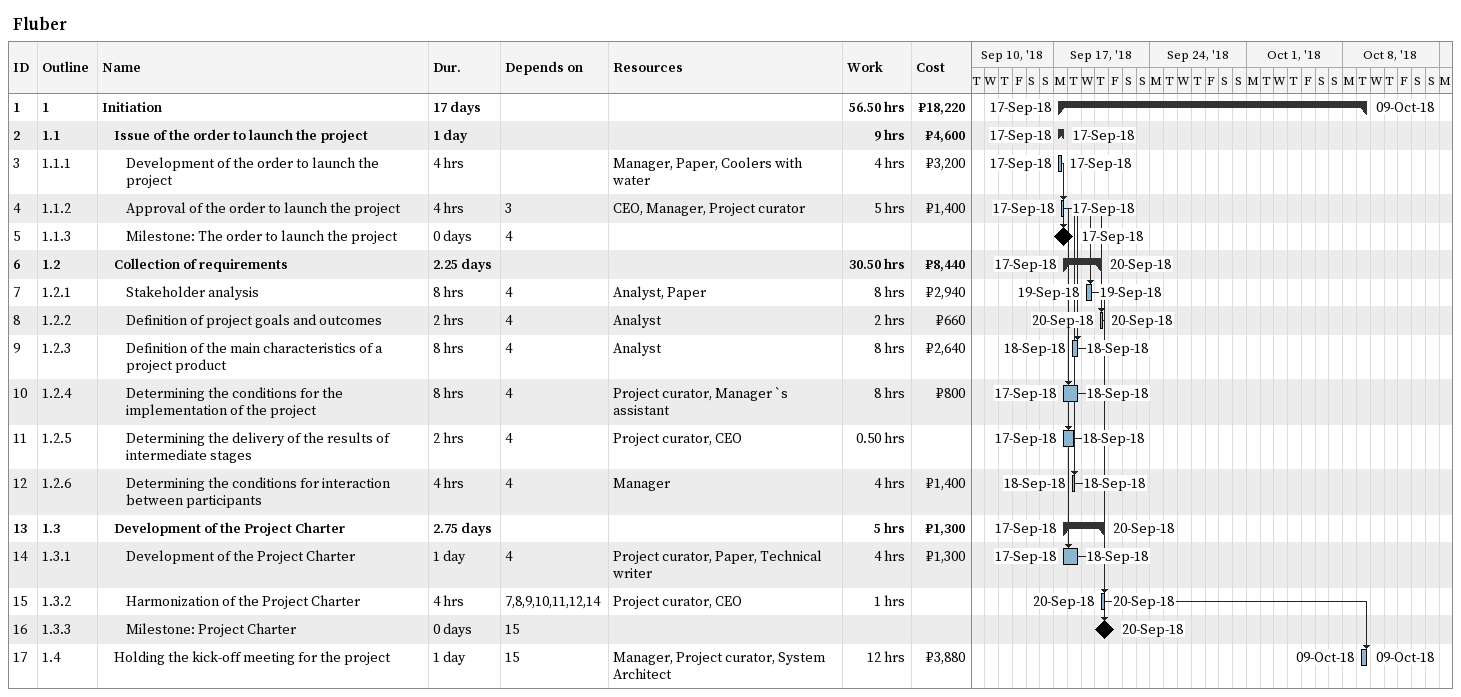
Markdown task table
Fluber

| ID | WBS | Task | Duration | Start | Finish | Predecessors | Resources | Work (h) | Cost (₽) |
|---|---|---|---|---|---|---|---|---|---|
| 1 | 1 | **Initiation** | 17d | 2018-09-17 | 2018-10-09 |  |  | 56.50 | 18220 |
| 2 | 1.1 | **Issue of the order to launch the project** | 1d | 2018-09-17 | 2018-09-17 |  |  | 9 | 4600 |
| 3 | 1.1.1 | Development of the order to launch the project | 4h | 2018-09-17 | 2018-09-17 |  | Manager, Paper, Coolers with water | 4 | 3200 |
| 4 | 1.1.2 | Approval of the order to launch the project | 4h | 2018-09-17 | 2018-09-17 | 3 | CEO, Manager, Project curator | 5 | 1400 |
| 5 | 1.1.3 | Milestone: The order to launch the project | 0d | 2018-09-17 | 2018-09-17 | 4 |  |  |  |
| 6 | 1.2 | **Collection of requirements** | 2.25d | 2018-09-17 | 2018-09-20 |  |  | 30.50 | 8440 |
| 7 | 1.2.1 | Stakeholder analysis | 8h | 2018-09-19 | 2018-09-19 | 4 | Analyst, Paper | 8 | 2940 |
| 8 | 1.2.2 | Definition of project goals and outcomes | 2h | 2018-09-20 | 2018-09-20 | 4 | Analyst | 2 | 660 |
| 9 | 1.2.3 | Definition of the main characteristics of a project product | 8h | 2018-09-18 | 2018-09-18 | 4 | Analyst | 8 | 2640 |
| 10 | 1.2.4 | Determining the conditions for the implementation of the project | 8h | 2018-09-17 | 2018-09-18 | 4 | Project curator, Manager `s assistant | 8 | 800 |
| 11 | 1.2.5 | Determining the delivery of the results of intermediate stages | 2h | 2018-09-17 | 2018-09-18 | 4 | Project curator, CEO | 0.50 |  |
| 12 | 1.2.6 | Determining the conditions for interaction between participants | 4h | 2018-09-18 | 2018-09-18 | 4 | Manager | 4 | 1400 |
| 13 | 1.3 | **Development of the Project Charter** | 2.75d | 2018-09-17 | 2018-09-20 |  |  | 5 | 1300 |
| 14 | 1.3.1 | Development of the Project Charter | 1d | 2018-09-17 | 2018-09-18 | 4 | Project curator, Paper, Technical writer | 4 | 1300 |
| 15 | 1.3.2 | Harmonization of the Project Charter | 4h | 2018-09-20 | 2018-09-20 | 7, 8, 9, 10, 11, 12, 14 | Project curator, CEO | 1 |  |
| 16 | 1.3.3 | Milestone: Project Charter | 0d | 2018-09-20 | 2018-09-20 | 15 |  |  |  |
| 17 | 1.4 | Holding the kick-off meeting for the project | 1d | 2018-10-09 | 2018-10-09 | 15 | Manager, Project curator, System Architect | 12 | 3880 |
